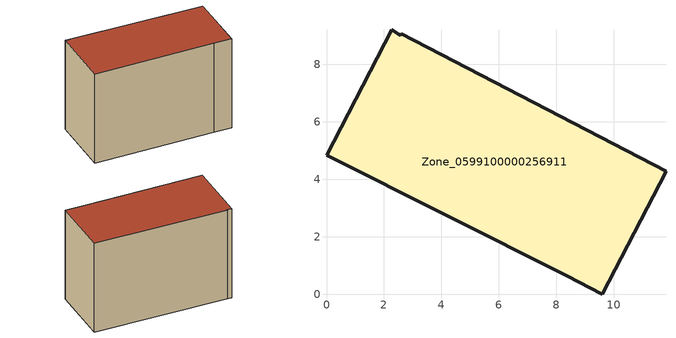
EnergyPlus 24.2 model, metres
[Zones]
Zone_0599100000256911
 floor ground (C_G): 2.26,9.2 2.57,9.02 2.6,9.06 11.82,4.28 9.6,0 8.37,0.64 0,4.84 z0
 wall outside (C_F): 9.6,0 11.82,4.28 2.6,9.06 2.57,9.02 2.26,9.2 0,4.84 8.37,0.64 9.6,0 z0:7.45
 roof outside (C_R): 2.57,9.02 2.26,9.2 0,4.84 8.37,0.64 9.6,0 11.82,4.28 2.6,9.06 z7.45
[BUILDING]
Pand.0599100000256911: North Axis=0; Terrain=City; Loads Convergence Tolerance Value=0.04; Temperature Convergence Tolerance Value=0.4; Solar Distribution=FullExterior; Maximum Number of Warmup Days=25; Minimum Number of Warmup Days=1
[Site:Location]
Rotterdam.The.Hague.AP_ZH_NLD Design_Conditions: Latitude=51.96; Longitude=4.45; Time Zone=1; Elevation=-4.5
[SITE:GROUNDTEMPERATURE:BUILDINGSURFACE]
18, 18, 18, 18, 18, 18, 18, 18, 18, 18, 18, 18
[MATERIAL] Thermal Absorptance=0.9; Solar Absorptance=0.7; Visible Absorptance=0.7
Name | Roughness | Thickness | Conductivity | Density | Specific Heat
G.TC.1946 | MediumSmooth | 0.15 | 1 | 540 | 1210
F.TC.1946 | Rough | 0.3 | 0.857143 | 1920 | 840
R.TC.1946 | MediumRough | 0.2 | 0.909091 | 1500 | 1000
[CONSTRUCTION]
C_G: G.TC.1946
C_F: F.TC.1946
C_R: R.TC.1946
[ZONE]
Zone_0599100000256911: Type=1; Multiplier=1; Ceiling Height=Autocalculate; Volume=Autocalculate; Floor Area=autocalculate; Part of Total Floor Area=Yes
[ZONEINFILTRATION:DESIGNFLOWRATE]
Infil_Zone_0599100000256911: Zone or ZoneList or Space or SpaceList=Zone_0599100000256911; Schedule=AlwaysOn; Design Flow Rate Calculation Method=Flow/Area; Flow Rate per Floor Area=0.003; Constant Term Coefficient=1; Temperature Term Coefficient=0; Velocity Term Coefficient=0; Velocity Squared Term Coefficient=0
[HVACTEMPLATE:ZONE:IDEALLOADSAIRSYSTEM]
Zone_0599100000256911: Maximum Heating Supply Air Temperature=50; Minimum Cooling Supply Air Temperature=13; Maximum Heating Supply Air Humidity Ratio=0.0156; Minimum Cooling Supply Air Humidity Ratio=0.0077; Heating Limit=NoLimit; Cooling Limit=NoLimit; Dehumidification Control Type=ConstantSensibleHeatRatio; Cooling Sensible Heat Ratio=0.7; Dehumidification Setpoint=60; Humidification Control Type=None; Humidification Setpoint=30; Outdoor Air Method=None; Outdoor Air Flow Rate per Person=0.00944; Outdoor Air Flow Rate per Zone Floor Area=0; Outdoor Air Flow Rate per Zone=0; Demand Controlled Ventilation Type=None; Outdoor Air Economizer Type=NoEconomizer; Heat Recovery Type=None; Sensible Heat Recovery Effectiveness=0.7; Latent Heat Recovery Effectiveness=0.65
[ZONECONTROL:THERMOSTAT]
ThermostatControl_Zone_0599100000256911: Zone or ZoneList=Zone_0599100000256911; Control Type Schedule=DualSetpointControlType; Control 1=Thermostat_Zone_0599100000256911; Temperature Difference Between Cutout And Setpoint=0
[THERMOSTATSETPOINT:DUALSETPOINT]
Thermostat_Zone_0599100000256911: Heating Setpoint Temperature Schedule=HeatingSetpoint_Zone_0599100000256911; Cooling Setpoint Temperature Schedule=CoolingSetpoint_Zone_0599100000256911
[SCHEDULE:COMPACT]
HeatingSetpoint_Zone_0599100000256911: Through: 12/31, For: AllDays, Until: 24:00, 21
CoolingSetpoint_Zone_0599100000256911: Through: 12/31, For: AllDays, Until: 24:00, 24
DualSetpointControlType: Through: 12/31, For: AllDays, Until: 24:00, 4
AlwaysOn: Through: 12/31, For: AllDays, Until: 24:00, 1
